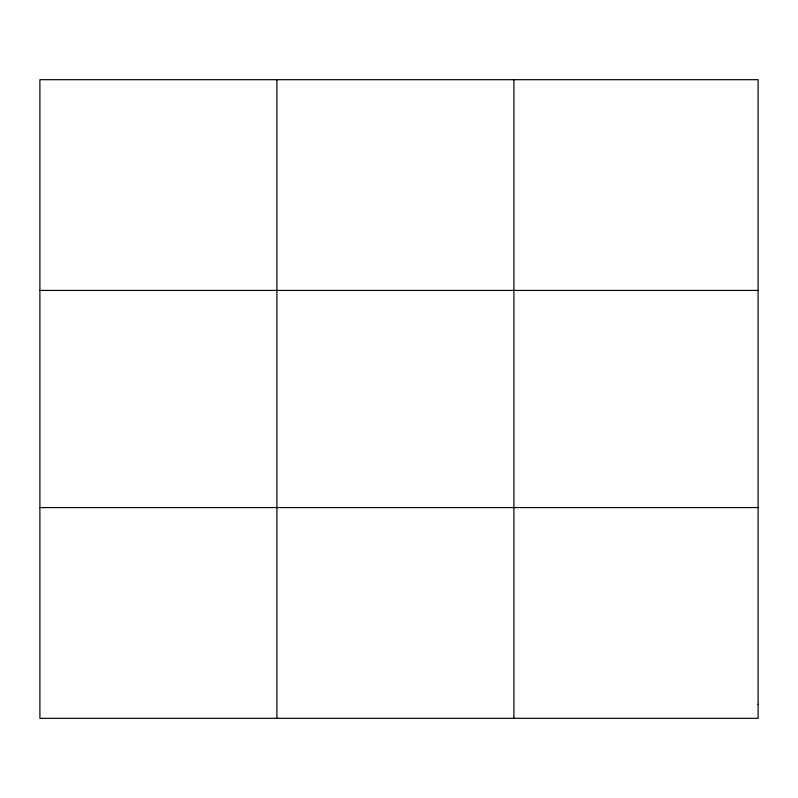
<?xml version="1.0" encoding="UTF-8"?>
<svg xmlns="http://www.w3.org/2000/svg" width="798" height="798" viewBox="0 0 798 798"><rect width="100%" height="100%" fill="white"/><g stroke="black" fill="none" stroke-linecap="round" stroke-linejoin="round"><path stroke-width="1.2" d="M276.906 718.31L276.906 79.69M513.912 718.31L513.912 79.69M39.9 290.432L758.1 290.432M39.9 507.568L758.1 507.568M758.1 704.265L758.1 718.31L39.9 718.31L39.9 79.69L758.1 79.69L758.1 704.265"/></g></svg>
